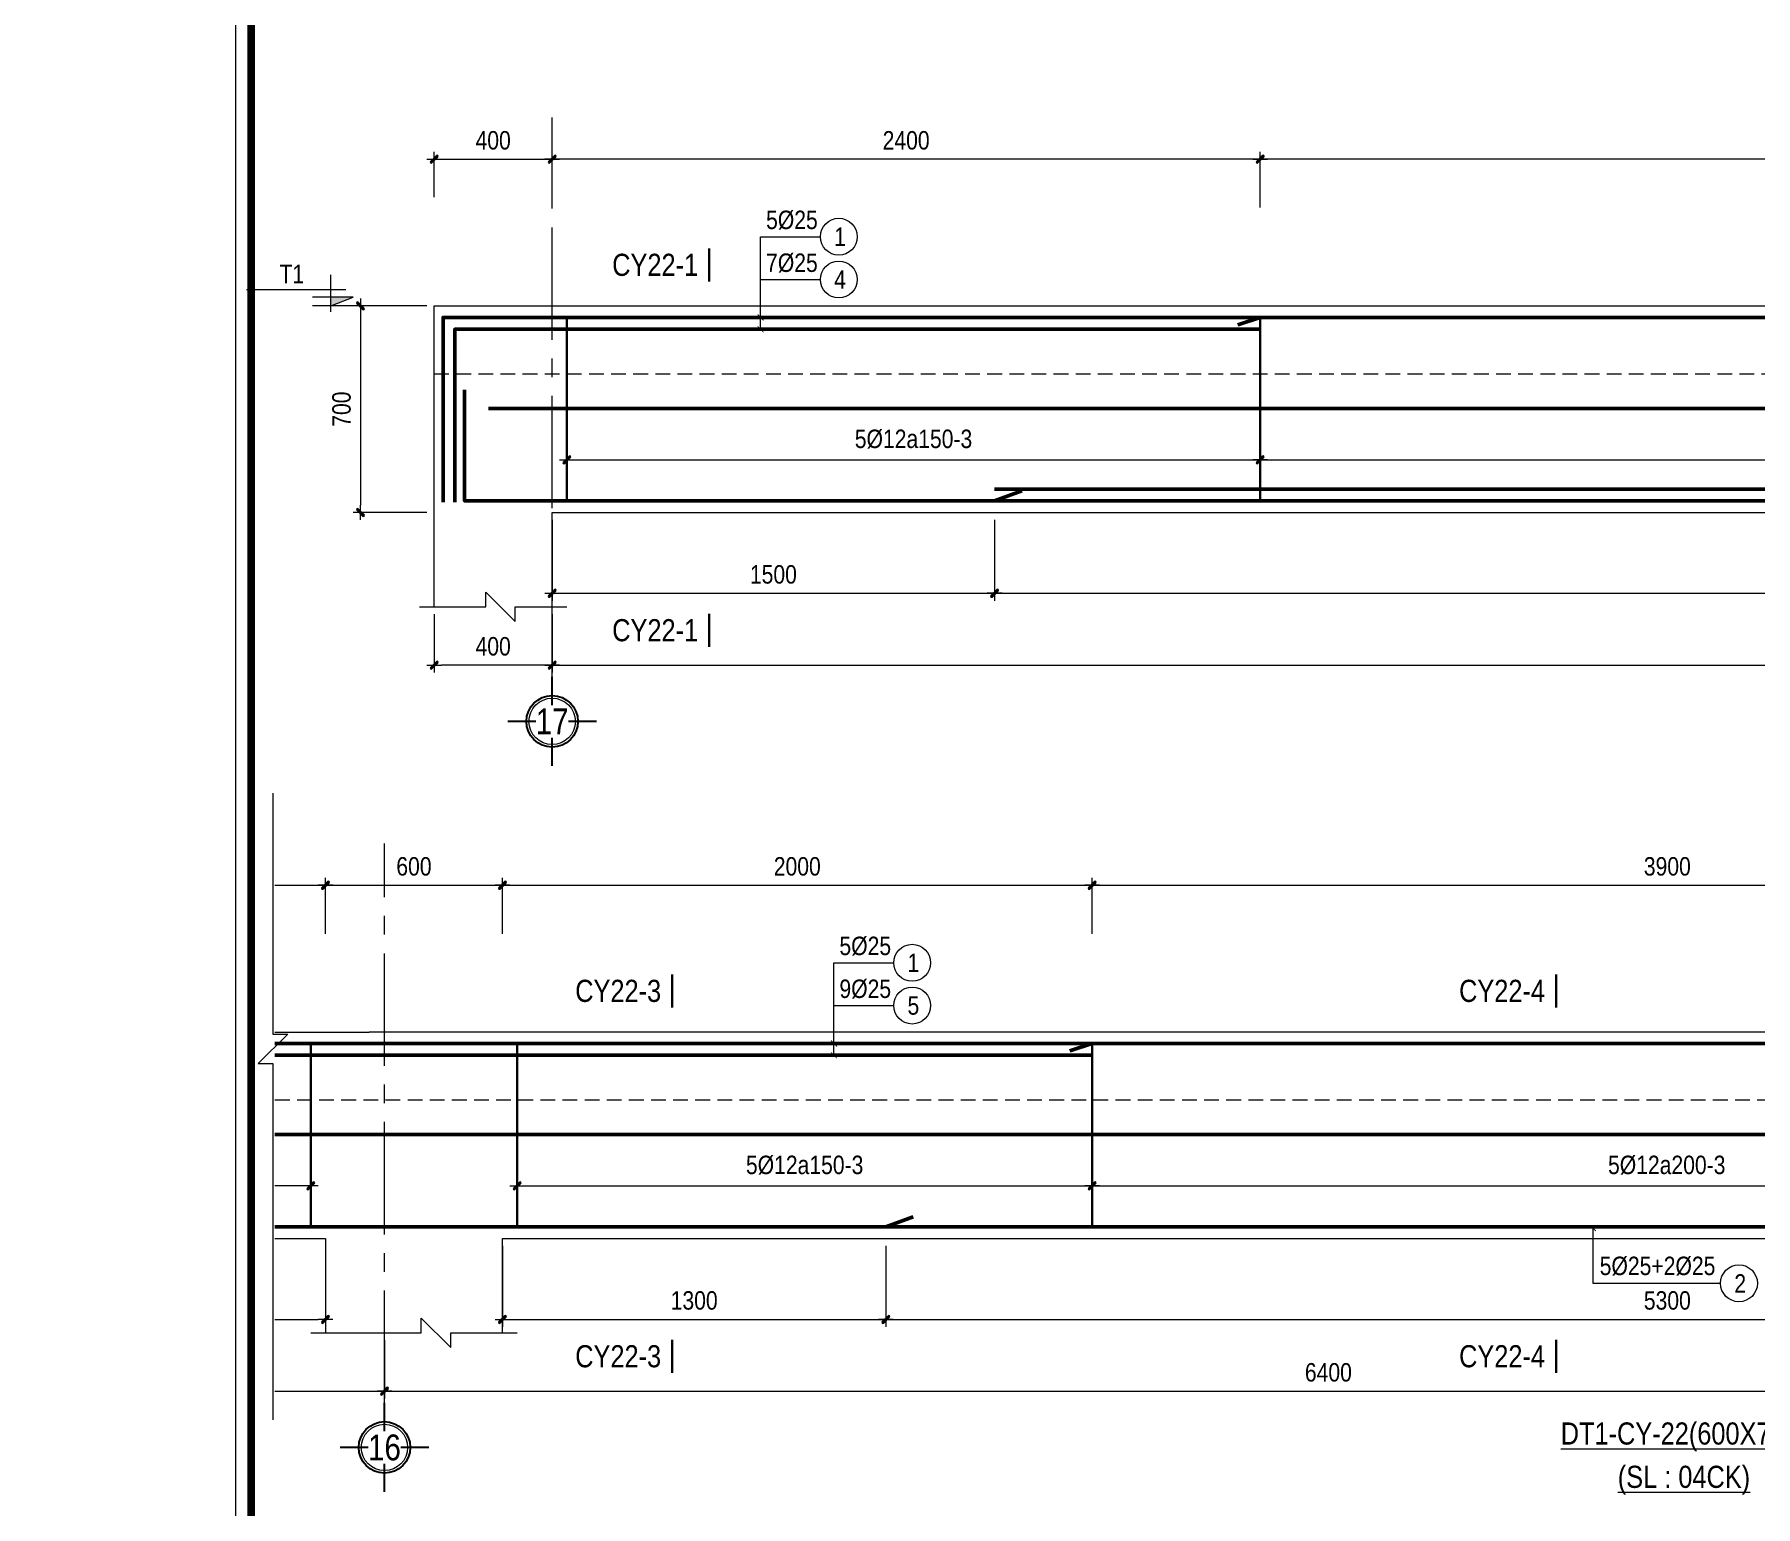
# Model space of a CAD drawing. Header units: millimetres. Extents: x 397144 to 8960116, y 345581 to 674207.
# Drawn here: x 5084176 to 5090010, y 609342 to 614333 of the extents above; entities that cross this region are included whole.
import ezdxf
from ezdxf.enums import TextEntityAlignment as Align
from ezdxf.xclip import XClip

# ---------------------------------------------------------------- set-up
doc = ezdxf.new("R2010")
doc.units = ezdxf.units.MM
doc.header["$XCLIPFRAME"] = 0
doc.header["$PDSIZE"] = -10
doc.linetypes.add('CENTER2', pattern=[28.575, 19.05, -3.175, 3.175, -3.175])
doc.linetypes.add('HIDDEN', pattern=[0.375, 0.25, -0.125])
doc.layers.get('0').update_dxf_attribs({"linetype": 'CONTINUOUS'})
doc.layers.get('Defpoints').update_dxf_attribs({"color": 12, "linetype": 'CONTINUOUS'})
for name, color, linetype, lineweight in [('2', 2, 'CONTINUOUS', 20), ('CDAI', 8, 'CONTINUOUS', 30), ('CTHEP', 2, 'CONTINUOUS', 50), ('DBAO', 3, 'CONTINUOUS', 20), ('DGIONG', 4, 'CONTINUOUS', 13), ('KTH', 150, 'CONTINUOUS', 5), ('Net khuat', 8, 'HIDDEN', 13), ('STICK', 1, 'CONTINUOUS', 9), ('TEXT', 7, 'CONTINUOUS', 15)]:
    doc.layers.add(name, color=color, linetype=linetype, lineweight=lineweight)
doc.layers.add('8', color=8, linetype='CONTINUOUS')
doc.layers.add('HATCH', color=7, linetype='CONTINUOUS', lineweight=5, true_color=0x2491ff)
doc.styles.add('HELVECONDENSE', font='VHELVCN_0.TTF')
doc.styles.add('Star-HelCon', font='VHELVCN_0.TTF')
doc.styles.add('TTP-HelCon', font='VHELVCN_0.TTF')
doc.styles.add('VNI-HELVE-CONDENSE', font='VHELVCN_0.TTF')
doc.dimstyles.new('kc-25', dxfattribs={"dimtxt": 62.5, "dimasz": 20, "dimexe": 20, "dimexo": 50, "dimgap": 25, "dimtad": 3, "dimdec": 0, "dimzin": 0, "dimdsep": 46, "dimtxsty": 'VNI-HELVE-CONDENSE', "dimblk": 'DIM', "dimcen": 2.5, "dimclrd": 256, "dimclre": 154, "dimclrt": 7, "dimaunit": 1, "dimadec": 0, "dimazin": 0, "dimtfac": 1, "dimtdec": 0, "dimtix": 1, "dimtmove": 0, "dimatfit": 3, "dimldrblk": 'DOT', "dimfxl": 1, "dimtolj": 1, "dimtzin": 0, "dimarcsym": 0})
doc.dimstyles.new('TTP-25', dxfattribs={"dimscale": 25, "dimtxt": 2.5, "dimasz": 1, "dimexe": 1, "dimexo": 1, "dimgap": 0.09, "dimtad": 0, "dimdec": 4, "dimrnd": 5, "dimzin": 9, "dimdsep": 46, "dimtxsty": 'TTP-HelCon', "dimblk": 'Stick1', "dimcen": 0.09, "dimdle": 1.5, "dimclrd": 256, "dimclre": 256, "dimclrt": 7, "dimadec": 0, "dimazin": 0, "dimtfac": 1, "dimtdec": 4, "dimtmove": 0, "dimatfit": 3, "dimldrblk": '_ArchTick1', "dimfxl": 1, "dimtvp": 1, "dimtolj": 1, "dimtzin": 0, "dimarcsym": 0})

# ---------------------------------------------------------------- blocks, each defined once
blk = doc.blocks.new('Stick1')
at = {"layer": 'STICK'}
h = blk.add_hatch(color=256, dxfattribs=at)
edge = h.paths.add_edge_path()
edge.add_line((0.3, 0.5), (-0.5, -0.3))
edge.add_arc((-0.4, -0.4), 0.141, 135, 315)
edge.add_line((-0.3, -0.5), (0.5, 0.3))
edge.add_arc((0.4, 0.4), 0.141, 315, 495)
blk.add_line((1, 0), (-1, 0), dxfattribs=at)
blk.add_lwpolyline([(0.3, 0.5), (-0.5, -0.3, 1), (-0.3, -0.5), (0.5, 0.3, 1), (0.3, 0.5, 1)], format="xyb", dxfattribs=at)
blk = doc.blocks.new('*D1599')
at = {"layer": 'Defpoints', "color": 0, "transparency": 16777216}
for p in [(5089552.1, 510666.1), (5089302.1, 509966.1), (5089552.1, 509966.1)]:
    blk.add_point(p, dxfattribs=at)
at = {"layer": 'KTH', "lineweight": -2, "transparency": 16777216}
for p, q in [((5089527.1, 510666.1), (5089277.1, 510666.1)), ((5089302.1, 510641.1), (5089302.1, 509991.1)), ((5089527.1, 509966.1), (5089277.1, 509966.1))]:
    blk.add_line(p, q, dxfattribs=at)
at = {"layer": 'KTH', "lineweight": -2, "transparency": 16777216, "xscale": 25, "yscale": 25, "zscale": 25}
for p, rotation in [((5089302.1, 510666.1), 90), ((5089302.1, 509966.1), 270)]:
    blk.add_blockref('Stick1', p, dxfattribs=dict(at, rotation=rotation))
at = {"layer": 'KTH', "color": 7, "transparency": 16777216, "insert": (5089238.3, 510316.1), "char_height": 62.5, "attachment_point": 5, "rotation": 90, "style": 'TTP-HelCon'}
blk.add_mtext('\\A1;700', dxfattribs=at)
blk = doc.blocks.new('_ArchTick1')
at = {"color": 0, "const_width": 3.81}
blk.add_lwpolyline([(-12.7, -12.7), (12.7, 12.7)], dxfattribs=at)
blk = doc.blocks.new('CODE')
at = {"layer": 'DBAO'}
for p, q in [((-62.5, -20), (-62.5, 105)), ((-62.5, 0), (-137.5, 30)), ((-137.5, 30), (0, 30)), ((-137.5, 0), (0, 0)), ((-112.5, 55), (223.6, 55))]:
    blk.add_line(p, q, dxfattribs=at)
at = {"layer": 'HATCH', "color": 1}
blk.add_solid([(-62.5, 0), (-137.5, 30), (-62.5, 30)], dxfattribs=at)
blk = doc.blocks.new('*D1600')
at = {"layer": 'Defpoints', "color": 0, "transparency": 16777216}
for p in [(5102101.1, 511163.2), (5100102.1, 510974.2), (5102101.1, 510974.2)]:
    blk.add_point(p, dxfattribs=at)
at = {"layer": 'KTH', "lineweight": -2, "transparency": 16777216}
for p, q in [((5100102.1, 510999.2), (5100102.1, 511188.2)), ((5102101.1, 510999.2), (5102101.1, 511188.2)), ((5100127.1, 511163.2), (5102076.1, 511163.2))]:
    blk.add_line(p, q, dxfattribs=at)
at = {"layer": 'KTH', "lineweight": -2, "transparency": 16777216, "xscale": 25, "yscale": 25, "zscale": 25, "rotation": 180}
blk.add_blockref('Stick1', (5100102.1, 511163.2), dxfattribs=at)
at = {"layer": 'KTH', "lineweight": -2, "transparency": 16777216, "xscale": 25, "yscale": 25, "zscale": 25}
blk.add_blockref('Stick1', (5102101.1, 511163.2), dxfattribs=at)
at = {"layer": 'KTH', "color": 7, "transparency": 16777216, "insert": (5101101.6, 511227.1), "char_height": 62.5, "attachment_point": 5, "style": 'TTP-HelCon'}
blk.add_mtext('\\A1;2000', dxfattribs=at)
blk = doc.blocks.new('*D1601')
at = {"layer": 'Defpoints', "color": 0, "transparency": 16777216}
for p in [(5097097.1, 510218.3), (5099452.1, 510201.7), (5097097.1, 510144.3)]:
    blk.add_point(p, dxfattribs=at)
at = {"layer": 'KTH', "lineweight": -2, "transparency": 16777216}
for p, q in [((5097097.1, 510193.3), (5097097.1, 510119.3)), ((5099427.1, 510144.3), (5097122.1, 510144.3)), ((5099452.1, 510176.7), (5099452.1, 510119.3))]:
    blk.add_line(p, q, dxfattribs=at)
at = {"layer": 'KTH', "lineweight": -2, "transparency": 16777216, "xscale": 25, "yscale": 25, "zscale": 25, "rotation": 180}
blk.add_blockref('Stick1', (5097097.1, 510144.3), dxfattribs=at)
at = {"layer": 'KTH', "lineweight": -2, "transparency": 16777216, "xscale": 25, "yscale": 25, "zscale": 25}
blk.add_blockref('Stick1', (5099452.1, 510144.3), dxfattribs=at)
at = {"layer": 'KTH', "color": 7, "transparency": 16777216, "insert": (5098274.6, 510214.2), "char_height": 62.5, "attachment_point": 5, "style": 'TTP-HelCon'}
blk.add_mtext('\\A1;5Þ12a150-3', dxfattribs=at)
blk = doc.blocks.new('*D1602')
at = {"layer": 'Defpoints', "color": 0, "transparency": 16777216}
for p in [(5100152.1, 510201.7), (5102101.1, 510218.3), (5102101.1, 510144.3)]:
    blk.add_point(p, dxfattribs=at)
at = {"layer": 'KTH', "lineweight": -2, "transparency": 16777216}
for p, q in [((5102101.1, 510193.3), (5102101.1, 510119.3)), ((5100152.1, 510176.7), (5100152.1, 510119.3)), ((5100177.1, 510144.3), (5102076.1, 510144.3))]:
    blk.add_line(p, q, dxfattribs=at)
at = {"layer": 'KTH', "lineweight": -2, "transparency": 16777216, "xscale": 25, "yscale": 25, "zscale": 25, "rotation": 180}
blk.add_blockref('Stick1', (5100152.1, 510144.3), dxfattribs=at)
at = {"layer": 'KTH', "lineweight": -2, "transparency": 16777216, "xscale": 25, "yscale": 25, "zscale": 25}
blk.add_blockref('Stick1', (5102101.1, 510144.3), dxfattribs=at)
at = {"layer": 'KTH', "color": 7, "transparency": 16777216, "insert": (5101126.6, 510214.2), "char_height": 62.5, "attachment_point": 5, "style": 'TTP-HelCon'}
blk.add_mtext('\\A1;5Þ12a150-3', dxfattribs=at)
blk = doc.blocks.new('*D1604')
at = {"layer": 'Defpoints', "color": 0, "transparency": 16777216}
for p in [(5089952.1, 509645.9), (5099702.1, 509645.8), (5099702.1, 509447.9)]:
    blk.add_point(p, dxfattribs=at)
at = {"layer": 'KTH', "lineweight": -2, "transparency": 16777216}
for p, q in [((5089952.1, 509620.9), (5089952.1, 509422.9)), ((5099702.1, 509620.8), (5099702.1, 509422.9)), ((5089977.1, 509447.9), (5099677.1, 509447.9))]:
    blk.add_line(p, q, dxfattribs=at)
at = {"layer": 'KTH', "lineweight": -2, "transparency": 16777216, "xscale": 25, "yscale": 25, "zscale": 25, "rotation": 180}
blk.add_blockref('Stick1', (5089952.1, 509447.9), dxfattribs=at)
at = {"layer": 'KTH', "lineweight": -2, "transparency": 16777216, "xscale": 25, "yscale": 25, "zscale": 25}
blk.add_blockref('Stick1', (5099702.1, 509447.9), dxfattribs=at)
at = {"layer": 'KTH', "color": 7, "transparency": 16777216, "insert": (5094827.1, 509511.7), "char_height": 62.5, "attachment_point": 5, "style": 'TTP-HelCon'}
blk.add_mtext('\\A1;9750', dxfattribs=at)
blk = doc.blocks.new('*D1605')
at = {"layer": 'Defpoints', "color": 0, "transparency": 16777216}
for p in [(5092352.1, 510284.4), (5097097.1, 510284.3), (5097097.1, 510144.3)]:
    blk.add_point(p, dxfattribs=at)
at = {"layer": 'KTH', "lineweight": -2, "transparency": 16777216}
for p, q in [((5092352.1, 510259.4), (5092352.1, 510119.3)), ((5097097.1, 510259.3), (5097097.1, 510119.3)), ((5092377.1, 510144.3), (5097072.1, 510144.3))]:
    blk.add_line(p, q, dxfattribs=at)
at = {"layer": 'KTH', "lineweight": -2, "transparency": 16777216, "xscale": 25, "yscale": 25, "zscale": 25, "rotation": 180}
blk.add_blockref('Stick1', (5092352.1, 510144.3), dxfattribs=at)
at = {"layer": 'KTH', "lineweight": -2, "transparency": 16777216, "xscale": 25, "yscale": 25, "zscale": 25}
blk.add_blockref('Stick1', (5097097.1, 510144.3), dxfattribs=at)
at = {"layer": 'KTH', "color": 7, "transparency": 16777216, "insert": (5094724.6, 510214.2), "char_height": 62.5, "attachment_point": 5, "style": 'TTP-HelCon'}
blk.add_mtext('\\A1;5Þ12a200-3', dxfattribs=at)
blk = doc.blocks.new('*D1606')
at = {"layer": 'Defpoints', "color": 0, "transparency": 16777216}
for p in [(5092352.1, 510284.4), (5090002.1, 510201.8), (5092352.1, 510144.3)]:
    blk.add_point(p, dxfattribs=at)
at = {"layer": 'KTH', "lineweight": -2, "transparency": 16777216}
for p, q in [((5092352.1, 510259.4), (5092352.1, 510119.3)), ((5090002.1, 510176.8), (5090002.1, 510119.3)), ((5090027.1, 510144.3), (5092327.1, 510144.3))]:
    blk.add_line(p, q, dxfattribs=at)
at = {"layer": 'KTH', "lineweight": -2, "transparency": 16777216, "xscale": 25, "yscale": 25, "zscale": 25, "rotation": 180}
blk.add_blockref('Stick1', (5090002.1, 510144.3), dxfattribs=at)
at = {"layer": 'KTH', "lineweight": -2, "transparency": 16777216, "xscale": 25, "yscale": 25, "zscale": 25}
blk.add_blockref('Stick1', (5092352.1, 510144.3), dxfattribs=at)
at = {"layer": 'KTH', "color": 7, "transparency": 16777216, "insert": (5091177.1, 510214.3), "char_height": 62.5, "attachment_point": 5, "style": 'TTP-HelCon'}
blk.add_mtext('\\A1;5Þ12a150-3', dxfattribs=at)
blk = doc.blocks.new('*D1607')
at = {"layer": 'Defpoints', "color": 0, "transparency": 16777216}
for p in [(5092352.1, 511163.2), (5092352.1, 510974.3), (5097101.1, 510974.2)]:
    blk.add_point(p, dxfattribs=at)
at = {"layer": 'KTH', "lineweight": -2, "transparency": 16777216}
for p, q in [((5092352.1, 510999.3), (5092352.1, 511188.2)), ((5097101.1, 510999.2), (5097101.1, 511188.2)), ((5097076.1, 511163.2), (5092377.1, 511163.2))]:
    blk.add_line(p, q, dxfattribs=at)
at = {"layer": 'KTH', "lineweight": -2, "transparency": 16777216, "xscale": 25, "yscale": 25, "zscale": 25, "rotation": 180}
blk.add_blockref('Stick1', (5092352.1, 511163.2), dxfattribs=at)
at = {"layer": 'KTH', "lineweight": -2, "transparency": 16777216, "xscale": 25, "yscale": 25, "zscale": 25}
blk.add_blockref('Stick1', (5097101.1, 511163.2), dxfattribs=at)
at = {"layer": 'KTH', "color": 7, "transparency": 16777216, "insert": (5094726.6, 511227.1), "char_height": 62.5, "attachment_point": 5, "style": 'TTP-HelCon'}
blk.add_mtext('\\A1;4750', dxfattribs=at)
blk = doc.blocks.new('*D1608')
at = {"layer": 'Defpoints', "color": 0, "transparency": 16777216}
for p in [(5089952.1, 511163.3), (5089952.1, 511010.2), (5092352.1, 511010.2)]:
    blk.add_point(p, dxfattribs=at)
at = {"layer": 'KTH', "lineweight": -2, "transparency": 16777216}
for p, q in [((5089952.1, 511035.2), (5089952.1, 511188.3)), ((5092352.1, 511035.2), (5092352.1, 511188.3)), ((5092327.1, 511163.3), (5089977.1, 511163.3))]:
    blk.add_line(p, q, dxfattribs=at)
at = {"layer": 'KTH', "lineweight": -2, "transparency": 16777216, "xscale": 25, "yscale": 25, "zscale": 25, "rotation": 180}
blk.add_blockref('Stick1', (5089952.1, 511163.3), dxfattribs=at)
at = {"layer": 'KTH', "lineweight": -2, "transparency": 16777216, "xscale": 25, "yscale": 25, "zscale": 25}
blk.add_blockref('Stick1', (5092352.1, 511163.3), dxfattribs=at)
at = {"layer": 'KTH', "color": 7, "transparency": 16777216, "insert": (5091152.1, 511227.1), "char_height": 62.5, "attachment_point": 5, "style": 'TTP-HelCon'}
blk.add_mtext('\\A1;2400', dxfattribs=at)
blk = doc.blocks.new('*D1609')
at = {"layer": 'Defpoints', "color": 0, "transparency": 16777216}
for p in [(5099502.1, 511163.2), (5097101.1, 510974.2), (5099502.1, 510974.2)]:
    blk.add_point(p, dxfattribs=at)
at = {"layer": 'KTH', "lineweight": -2, "transparency": 16777216}
for p, q in [((5097101.1, 510999.2), (5097101.1, 511188.2)), ((5099502.1, 510999.2), (5099502.1, 511188.2)), ((5097126.1, 511163.2), (5099477.1, 511163.2))]:
    blk.add_line(p, q, dxfattribs=at)
at = {"layer": 'KTH', "lineweight": -2, "transparency": 16777216, "xscale": 25, "yscale": 25, "zscale": 25, "rotation": 180}
blk.add_blockref('Stick1', (5097101.1, 511163.2), dxfattribs=at)
at = {"layer": 'KTH', "lineweight": -2, "transparency": 16777216, "xscale": 25, "yscale": 25, "zscale": 25}
blk.add_blockref('Stick1', (5099502.1, 511163.2), dxfattribs=at)
at = {"layer": 'KTH', "color": 7, "transparency": 16777216, "insert": (5098301.6, 511227.1), "char_height": 62.5, "attachment_point": 5, "style": 'TTP-HelCon'}
blk.add_mtext('\\A1;2400', dxfattribs=at)
blk = doc.blocks.new('dau truc')
blk.add_circle((0, 0), 180)
at = {"layer": '8'}
for p, q in [((0, 127), (0, 345)), ((-127, 0), (-345, 0)), ((345, 0), (127, 0)), ((0, -345), (0, -127))]:
    blk.add_line(p, q, dxfattribs=at)
blk.add_circle((0, 0), 200, dxfattribs=at)
at = {"layer": 'TEXT', "style": 'HELVECONDENSE'}
blk.add_attdef('A', text='', height=233, dxfattribs=at).set_placement((0, 0), align=Align.MIDDLE)
blk = doc.blocks.new('*D1610')
at = {"layer": 'Defpoints', "color": 0, "transparency": 16777216}
for p in [(5089952.1, 511163.3), (5089552.1, 511010.2), (5089952.1, 511010.2)]:
    blk.add_point(p, dxfattribs=at)
at = {"layer": 'KTH', "lineweight": -2, "transparency": 16777216}
for p, q in [((5089552.1, 511035.2), (5089552.1, 511188.3)), ((5089952.1, 511035.2), (5089952.1, 511188.3)), ((5089577.1, 511163.3), (5089927.1, 511163.3))]:
    blk.add_line(p, q, dxfattribs=at)
at = {"layer": 'KTH', "lineweight": -2, "transparency": 16777216, "xscale": 25, "yscale": 25, "zscale": 25, "rotation": 180}
blk.add_blockref('Stick1', (5089552.1, 511163.3), dxfattribs=at)
at = {"layer": 'KTH', "lineweight": -2, "transparency": 16777216, "xscale": 25, "yscale": 25, "zscale": 25}
blk.add_blockref('Stick1', (5089952.1, 511163.3), dxfattribs=at)
at = {"layer": 'KTH', "color": 7, "transparency": 16777216, "insert": (5089752.1, 511227.1), "char_height": 62.5, "attachment_point": 5, "style": 'TTP-HelCon'}
blk.add_mtext('\\A1;400', dxfattribs=at)
blk = doc.blocks.new('*D1611')
at = {"layer": 'Defpoints', "color": 0, "transparency": 16777216}
for p in [(5100102.1, 511163.2), (5099502.1, 510999.2), (5100102.1, 510974.2)]:
    blk.add_point(p, dxfattribs=at)
at = {"layer": 'KTH', "lineweight": -2, "transparency": 16777216}
for p, q in [((5099502.1, 511024.2), (5099502.1, 511188.2)), ((5100102.1, 510999.2), (5100102.1, 511188.2)), ((5099527.1, 511163.2), (5100077.1, 511163.2))]:
    blk.add_line(p, q, dxfattribs=at)
at = {"layer": 'KTH', "lineweight": -2, "transparency": 16777216, "xscale": 25, "yscale": 25, "zscale": 25, "rotation": 180}
blk.add_blockref('Stick1', (5099502.1, 511163.2), dxfattribs=at)
at = {"layer": 'KTH', "lineweight": -2, "transparency": 16777216, "xscale": 25, "yscale": 25, "zscale": 25}
blk.add_blockref('Stick1', (5100102.1, 511163.2), dxfattribs=at)
at = {"layer": 'KTH', "color": 7, "transparency": 16777216, "insert": (5099802.1, 511227.1), "char_height": 62.5, "attachment_point": 5, "style": 'TTP-HelCon'}
blk.add_mtext('\\A1;600', dxfattribs=at)
blk = doc.blocks.new('*D1612')
at = {"layer": 'Defpoints', "color": 0, "transparency": 16777216}
for p in [(5089952.1, 509965.9), (5091452.1, 509965.9), (5091452.1, 509691.7)]:
    blk.add_point(p, dxfattribs=at)
at = {"layer": 'KTH', "lineweight": -2, "transparency": 16777216}
for p, q in [((5089952.1, 509940.9), (5089952.1, 509666.7)), ((5091452.1, 509940.9), (5091452.1, 509666.7)), ((5089977.1, 509691.7), (5091427.1, 509691.7))]:
    blk.add_line(p, q, dxfattribs=at)
at = {"layer": 'KTH', "lineweight": -2, "transparency": 16777216, "xscale": 25, "yscale": 25, "zscale": 25, "rotation": 180}
blk.add_blockref('Stick1', (5089952.1, 509691.7), dxfattribs=at)
at = {"layer": 'KTH', "lineweight": -2, "transparency": 16777216, "xscale": 25, "yscale": 25, "zscale": 25}
blk.add_blockref('Stick1', (5091452.1, 509691.7), dxfattribs=at)
at = {"layer": 'KTH', "color": 7, "transparency": 16777216, "insert": (5090702.1, 509755.5), "char_height": 62.5, "attachment_point": 5, "style": 'TTP-HelCon'}
blk.add_mtext('\\A1;1500', dxfattribs=at)
blk = doc.blocks.new('*D1613')
at = {"layer": 'Defpoints', "color": 0, "transparency": 16777216}
for p in [(5091452.1, 509965.9), (5098002.1, 509903.2), (5098002.1, 509691.7)]:
    blk.add_point(p, dxfattribs=at)
at = {"layer": 'KTH', "lineweight": -2, "transparency": 16777216}
for p, q in [((5091452.1, 509940.9), (5091452.1, 509666.7)), ((5098002.1, 509878.2), (5098002.1, 509666.7)), ((5091477.1, 509691.7), (5097977.1, 509691.7))]:
    blk.add_line(p, q, dxfattribs=at)
at = {"layer": 'KTH', "lineweight": -2, "transparency": 16777216, "xscale": 25, "yscale": 25, "zscale": 25, "rotation": 180}
blk.add_blockref('Stick1', (5091452.1, 509691.7), dxfattribs=at)
at = {"layer": 'KTH', "lineweight": -2, "transparency": 16777216, "xscale": 25, "yscale": 25, "zscale": 25}
blk.add_blockref('Stick1', (5098002.1, 509691.7), dxfattribs=at)
at = {"layer": 'KTH', "color": 7, "transparency": 16777216, "insert": (5094727.1, 509755.5), "char_height": 62.5, "attachment_point": 5, "style": 'TTP-HelCon'}
blk.add_mtext('\\A1;6550', dxfattribs=at)
blk = doc.blocks.new('*D1614')
at = {"layer": 'Defpoints', "color": 0, "transparency": 16777216}
for p in [(5098002.1, 509965.9), (5099502.1, 509965.9), (5099502.1, 509691.7)]:
    blk.add_point(p, dxfattribs=at)
at = {"layer": 'KTH', "lineweight": -2, "transparency": 16777216}
for p, q in [((5098002.1, 509940.9), (5098002.1, 509666.7)), ((5099502.1, 509940.9), (5099502.1, 509666.7)), ((5098027.1, 509691.7), (5099477.1, 509691.7))]:
    blk.add_line(p, q, dxfattribs=at)
at = {"layer": 'KTH', "lineweight": -2, "transparency": 16777216, "xscale": 25, "yscale": 25, "zscale": 25, "rotation": 180}
blk.add_blockref('Stick1', (5098002.1, 509691.7), dxfattribs=at)
at = {"layer": 'KTH', "lineweight": -2, "transparency": 16777216, "xscale": 25, "yscale": 25, "zscale": 25}
blk.add_blockref('Stick1', (5099502.1, 509691.7), dxfattribs=at)
at = {"layer": 'KTH', "color": 7, "transparency": 16777216, "insert": (5098752.1, 509755.5), "char_height": 62.5, "attachment_point": 5, "style": 'TTP-HelCon'}
blk.add_mtext('\\A1;1500', dxfattribs=at)
blk = doc.blocks.new('*D1626')
at = {"layer": 'Defpoints', "color": 0, "transparency": 16777216}
for p in [(5106001.1, 511163.2), (5102101.1, 510974.2), (5106001.1, 510974.2)]:
    blk.add_point(p, dxfattribs=at)
at = {"layer": 'KTH', "lineweight": -2, "transparency": 16777216}
for p, q in [((5102101.1, 510999.2), (5102101.1, 511188.2)), ((5106001.1, 510999.2), (5106001.1, 511188.2)), ((5102126.1, 511163.2), (5105976.1, 511163.2))]:
    blk.add_line(p, q, dxfattribs=at)
at = {"layer": 'KTH', "lineweight": -2, "transparency": 16777216, "xscale": 25, "yscale": 25, "zscale": 25, "rotation": 180}
blk.add_blockref('Stick1', (5102101.1, 511163.2), dxfattribs=at)
at = {"layer": 'KTH', "lineweight": -2, "transparency": 16777216, "xscale": 25, "yscale": 25, "zscale": 25}
blk.add_blockref('Stick1', (5106001.1, 511163.2), dxfattribs=at)
at = {"layer": 'KTH', "color": 7, "transparency": 16777216, "insert": (5104051.1, 511227.1), "char_height": 62.5, "attachment_point": 5, "style": 'TTP-HelCon'}
blk.add_mtext('\\A1;3900', dxfattribs=at)
blk = doc.blocks.new('*D1632')
at = {"layer": 'Defpoints', "color": 0, "transparency": 16777216}
for p in [(5102101.1, 510284.4), (5105997.1, 510284.3), (5105997.1, 510144.3)]:
    blk.add_point(p, dxfattribs=at)
at = {"layer": 'KTH', "lineweight": -2, "transparency": 16777216}
for p, q in [((5102101.1, 510259.4), (5102101.1, 510119.3)), ((5105997.1, 510259.3), (5105997.1, 510119.3)), ((5102126.1, 510144.3), (5105972.1, 510144.3))]:
    blk.add_line(p, q, dxfattribs=at)
at = {"layer": 'KTH', "lineweight": -2, "transparency": 16777216, "xscale": 25, "yscale": 25, "zscale": 25, "rotation": 180}
blk.add_blockref('Stick1', (5102101.1, 510144.3), dxfattribs=at)
at = {"layer": 'KTH', "lineweight": -2, "transparency": 16777216, "xscale": 25, "yscale": 25, "zscale": 25}
blk.add_blockref('Stick1', (5105997.1, 510144.3), dxfattribs=at)
at = {"layer": 'KTH', "color": 7, "transparency": 16777216, "insert": (5104049.1, 510214.2), "char_height": 62.5, "attachment_point": 5, "style": 'TTP-HelCon'}
blk.add_mtext('\\A1;5Þ12a200-3', dxfattribs=at)
blk = doc.blocks.new('DIM')
h = blk.add_hatch(color=1)
h.paths.add_polyline_path([(0.49, 0.29, 1), (0.29, 0.49), (-0.19, 0), (0.19, 0)])
h.paths.add_polyline_path([(0.19, 0), (-0.19, 0), (-0.49, -0.29, 1), (-0.29, -0.49)])
at = {"color": 9}
for p, q in [((-0.19, 0), (-1.5, 0)), ((0.19, 0), (1.5, 0))]:
    blk.add_line(p, q, dxfattribs=at)
at = {"color": 1}
for p, q in [((-0.49, -0.29), (0.29, 0.49)), ((-0.29, -0.49), (0.49, 0.29)), ((-0.19, 0), (0.19, 0))]:
    blk.add_line(p, q, dxfattribs=at)
blk.add_arc((-0.39, -0.39), 0.138, 135, 315, dxfattribs=at)
blk = doc.blocks.new('*D1654')
at = {"layer": 'Defpoints', "color": 0, "transparency": 16777216}
for p in [(5099702.1, 509645.8), (5106102.1, 509645.8), (5106102.1, 509447.9)]:
    blk.add_point(p, dxfattribs=at)
at = {"layer": 'KTH', "lineweight": -2, "transparency": 16777216}
for p, q in [((5099702.1, 509620.8), (5099702.1, 509422.9)), ((5106102.1, 509620.8), (5106102.1, 509422.9)), ((5099727.1, 509447.9), (5106077.1, 509447.9))]:
    blk.add_line(p, q, dxfattribs=at)
at = {"layer": 'KTH', "lineweight": -2, "transparency": 16777216, "xscale": 25, "yscale": 25, "zscale": 25, "rotation": 180}
blk.add_blockref('Stick1', (5099702.1, 509447.9), dxfattribs=at)
at = {"layer": 'KTH', "lineweight": -2, "transparency": 16777216, "xscale": 25, "yscale": 25, "zscale": 25}
blk.add_blockref('Stick1', (5106102.1, 509447.9), dxfattribs=at)
at = {"layer": 'KTH', "color": 7, "transparency": 16777216, "insert": (5102902.1, 509511.7), "char_height": 62.5, "attachment_point": 5, "style": 'TTP-HelCon'}
blk.add_mtext('\\A1;6400', dxfattribs=at)
blk = doc.blocks.new('MC')
at = {"layer": 'CTHEP', "const_width": 10}
blk.add_lwpolyline([(0, 150), (0, 0)], dxfattribs=at)
at = {"layer": 'TEXT', "style": 'TTP-HelCon'}
blk.add_attdef('A', text='', height=100, dxfattribs=at).set_placement((-50, 25.5), align=Align.RIGHT)
blk = doc.blocks.new('*D1653')
at = {"layer": 'Defpoints', "color": 0, "transparency": 16777216}
for p in [(5089552.1, 509645.9), (5089952.1, 509645.9), (5089552.1, 509447.9)]:
    blk.add_point(p, dxfattribs=at)
at = {"layer": 'KTH', "lineweight": -2, "transparency": 16777216}
for p, q in [((5089552.1, 509620.9), (5089552.1, 509422.9)), ((5089952.1, 509620.9), (5089952.1, 509422.9)), ((5089927.1, 509447.9), (5089577.1, 509447.9))]:
    blk.add_line(p, q, dxfattribs=at)
at = {"layer": 'KTH', "lineweight": -2, "transparency": 16777216, "xscale": 25, "yscale": 25, "zscale": 25, "rotation": 180}
blk.add_blockref('Stick1', (5089552.1, 509447.9), dxfattribs=at)
at = {"layer": 'KTH', "lineweight": -2, "transparency": 16777216, "xscale": 25, "yscale": 25, "zscale": 25}
blk.add_blockref('Stick1', (5089952.1, 509447.9), dxfattribs=at)
at = {"layer": 'KTH', "color": 7, "transparency": 16777216, "insert": (5089752.1, 509511.7), "char_height": 62.5, "attachment_point": 5, "style": 'TTP-HelCon'}
blk.add_mtext('\\A1;400', dxfattribs=at)
blk = doc.blocks.new('*D1650')
at = {"layer": 'Defpoints', "color": 0, "transparency": 16777216}
for p in [(5100102.1, 509965.9), (5101402.1, 509965.9), (5101402.1, 509691.7)]:
    blk.add_point(p, dxfattribs=at)
at = {"layer": 'KTH', "lineweight": -2, "transparency": 16777216}
for p, q in [((5100102.1, 509940.9), (5100102.1, 509666.7)), ((5101402.1, 509940.9), (5101402.1, 509666.7)), ((5100127.1, 509691.7), (5101377.1, 509691.7))]:
    blk.add_line(p, q, dxfattribs=at)
at = {"layer": 'KTH', "lineweight": -2, "transparency": 16777216, "xscale": 25, "yscale": 25, "zscale": 25, "rotation": 180}
blk.add_blockref('Stick1', (5100102.1, 509691.7), dxfattribs=at)
at = {"layer": 'KTH', "lineweight": -2, "transparency": 16777216, "xscale": 25, "yscale": 25, "zscale": 25}
blk.add_blockref('Stick1', (5101402.1, 509691.7), dxfattribs=at)
at = {"layer": 'KTH', "color": 7, "transparency": 16777216, "insert": (5100752.1, 509755.5), "char_height": 62.5, "attachment_point": 5, "style": 'TTP-HelCon'}
blk.add_mtext('\\A1;1300', dxfattribs=at)
blk = doc.blocks.new('*D1652')
at = {"layer": 'Defpoints', "color": 0, "transparency": 16777216}
for p in [(5101402.1, 509965.9), (5106700.1, 509889.3), (5106700.1, 509691.7)]:
    blk.add_point(p, dxfattribs=at)
at = {"layer": 'KTH', "lineweight": -2, "transparency": 16777216}
for p, q in [((5101402.1, 509940.9), (5101402.1, 509666.7)), ((5106700.1, 509864.3), (5106700.1, 509666.7)), ((5101427.1, 509691.7), (5106675.1, 509691.7))]:
    blk.add_line(p, q, dxfattribs=at)
at = {"layer": 'KTH', "lineweight": -2, "transparency": 16777216, "xscale": 25, "yscale": 25, "zscale": 25, "rotation": 180}
blk.add_blockref('Stick1', (5101402.1, 509691.7), dxfattribs=at)
at = {"layer": 'KTH', "lineweight": -2, "transparency": 16777216, "xscale": 25, "yscale": 25, "zscale": 25}
blk.add_blockref('Stick1', (5106700.1, 509691.7), dxfattribs=at)
at = {"layer": 'KTH', "color": 7, "transparency": 16777216, "insert": (5104051.1, 509755.5), "char_height": 62.5, "attachment_point": 5, "style": 'TTP-HelCon'}
blk.add_mtext('\\A1;5300', dxfattribs=at)
blk = doc.blocks.new('CHG_XX_Khung ten')
blk.add_lwpolyline([(15, 579), (826, 579), (826, 15), (15, 15)], close=True)
at = {"color": 4, "linetype": 'Continuous', "const_width": 1}
blk.add_lwpolyline([(17, 577), (824, 577), (824, 17), (17, 17)], close=True, dxfattribs=at)
blk = doc.blocks.new('CY22')
at = {"layer": 'CDAI', "ltscale": 52.5}
for p, q in [((5090002.11531, 510630.91116), (5090002.11531, 510004.89503)), ((5092352.11531, 510630.91116), (5092352.11531, 510004.89034)), ((5099452.10655, 510630.84286), (5099452.10655, 510004.86708)), ((5100152.10795, 510630.83903), (5100152.10795, 510000.83903)), ((5102101.10795, 510630.83903), (5102101.10795, 510000.83903))]:
    blk.add_line(p, q, dxfattribs=at)
at = {"layer": 'CTHEP'}
for p, q in [((5092277.11531, 510601.91116), (5092352.11531, 510626.91116)), ((5102026.10795, 510601.83903), (5102101.10795, 510626.83903)), ((5097101.14603, 510586.90183), (5102101.10795, 510586.90183)), ((5089735.84052, 510317.9031), (5131437.8195, 510317.85497)), ((5091452.11186, 510044.89075), (5098002.10674, 510044.89196)), ((5091452.11513, 510004.89196), (5091544.80763, 510039.19621)), ((5101402.10777, 510004.89196), (5101494.80026, 510039.19621))]:
    blk.add_line(p, q, dxfattribs=at)
for points in [[(5131621.18429, 509998.65546), (5131621.18429, 510626.84267), (5089582.11547, 510626.90741), (5089582.11547, 510000.64492)], [(5092352.11531, 510586.90322), (5089622.11547, 510586.90735), (5089622.11547, 510000.64492)], [(5089655.37267, 510381.30833), (5089655.37267, 510004.91825), (5089655.37267, 510004.91825), (5089950.98574, 510004.8952), (5099502.10655, 510004.86691), (5100076.15206, 510004.86502), (5131549.85415, 510004.84288), (5131549.85415, 510527.71839)]]:
    blk.add_lwpolyline(points, dxfattribs=at)
at = {"layer": 'DBAO'}
for points in [[(5089552.11547, 509645.91499), (5089552.11547, 510666.07814), (5099650.0128, 510665.83908)], [(5124802.11671, 509965.80766), (5131651.18429, 509965.80027), (5131651.18429, 510665.79698), (5099650.0128, 510665.84182)], [(5089952.11531, 509645.91116), (5089952.11531, 509965.88535), (5099502.10655, 509965.84286), (5099502.10655, 509645.84286)], [(5100102.10795, 509965.83903), (5108002.10795, 509965.82927)], [(5100102.10795, 509645.83903), (5100102.10795, 509965.83903)]]:
    blk.add_lwpolyline(points, dxfattribs=at)
at = {"layer": 'DGIONG'}
for points in [[(5089502.11547, 509645.91499), (5089727.11547, 509645.91499), (5089727.11547, 509695.91499), (5089827.11547, 509595.91499), (5089827.11547, 509645.91499), (5090002.11531, 509645.91116)], [(5099452.10655, 509645.84286), (5099827.10795, 509645.83903), (5099827.10795, 509695.83903), (5099927.10795, 509595.83903), (5099927.10795, 509645.83903), (5100152.10795, 509645.83903)]]:
    blk.add_lwpolyline(points, dxfattribs=at)
for centre in [(5090923.8145, 510900.71938), (5101491.06186, 510900.71938), (5090923.8145, 510755.42038), (5101491.06186, 510755.42038), (5104293.96389, 509813.87396)]:
    blk.add_circle(centre, 62.5, dxfattribs=at)
at = {"layer": 'Net khuat', "linetype": 'CENTER2', "ltscale": 20}
for p, q in [((5089952.11531, 509408.42121), (5089952.11531, 511413.76386)), ((5099702.11531, 509408.42121), (5099702.11531, 511413.76386))]:
    blk.add_line(p, q, dxfattribs=at)
at = {"layer": 'Net khuat', "ltscale": 200}
blk.add_lwpolyline([(5089552.11547, 510435.91822), (5131651.18429, 510435.91822)], dxfattribs=at)
at = {"xscale": 0.75, "yscale": 0.75, "zscale": 0.75}
for p, values in [((5090484.45341, 510748.79485), {'A': 'CY22-1'}), ((5100677.62838, 510748.79485), {'A': 'CY22-3'}), ((5103673.917, 510748.79485), {'A': 'CY22-4'}), ((5090484.45341, 509510.0537), {'A': 'CY22-1'}), ((5100677.62838, 509510.0537), {'A': 'CY22-3'}), ((5103673.917, 509510.0537), {'A': 'CY22-4'})]:
    blk.add_blockref('MC', p, dxfattribs=at).add_auto_attribs(values)
at = {"layer": '2', "ltscale": 300}
ref = blk.add_blockref('dau truc', (5089952.11531, 509257.55668), dxfattribs=dict(at, xscale=0.4367131292819977, yscale=0.4367131292819977, zscale=0.4367131292819977))
ref.add_attrib('A', '17', dxfattribs={"layer": 'TEXT', "height": 87.5, "style": 'HELVECONDENSE'}).set_placement((5089952.11531, 509257.55668), align=Align.MIDDLE)
ref = blk.add_blockref('dau truc', (5099702.11531, 509257.55668), dxfattribs=dict(at, xscale=0.4367131292819977, yscale=0.4367131292819977, zscale=0.4367131292819977))
ref.add_attrib('A', '16', dxfattribs={"layer": 'TEXT', "height": 87.5, "style": 'HELVECONDENSE'}).set_placement((5099702.11531, 509257.55668), align=Align.MIDDLE)
at = {"layer": 'KTH', "linetype": 'Continuous', "xscale": -1}
blk.add_blockref('CODE', (5089139.61547, 510666.07814), dxfattribs=at)
at = {"layer": 'TEXT', "style": 'TTP-HelCon'}
for s, p in [('5Þ25', (5090677.30445, 510926.57233)), ('5Þ25', (5101244.55181, 510926.57233)), ('7Þ25', (5090677.30445, 510781.27333)), ('9Þ25', (5101244.55181, 510781.27333)), ('5Þ25+2Þ25', (5103821.88676, 509841.77101, 0))]:
    blk.add_text(s, height=62.5, dxfattribs=at).set_placement(p)
at = {"layer": 'TEXT', "style": 'Star-HelCon'}
for s, p in [('1', (5090927.98117, 510900.71938)), ('1', (5101495.22853, 510900.71938)), ('4', (5090927.98117, 510755.42038)), ('5', (5101495.22853, 510755.42038)), ('2', (5104298.13056, 509813.87396))]:
    blk.add_text(s, height=62.5, dxfattribs=at).set_placement(p, align=Align.MIDDLE)
at = {"layer": 'TEXT', "style": 'TTP-HelCon'}
blk.add_text('T1', height=62.5, dxfattribs=at).set_placement((5089111.25353, 510743.07313), align=Align.RIGHT)
for s, p in [('%%UDT1-CY-22(600X700)', (5104107.49253, 509267.22584)), ('%%U(SL : 04CK)', (5104107.49253, 509120.33124))]:
    blk.add_text(s, height=75, dxfattribs=at).set_placement(p, align=Align.CENTER)
at = {"layer": 'KTH'}
for base, p1, p2, angle, picture, middle in [((5089952.11531, 511163.30934), (5089552.11547, 511010.21261), (5089952.11531, 511010.21261), 180, '*D1610', (5089752.11539, 511227.14267)), ((5099502.10655, 511163.2372), (5097101.10655, 510974.23337), (5099502.10655, 510974.23337), 180, '*D1609', (5098301.60655, 511227.07053)), ((5100102.10795, 511163.2372), (5099502.10655, 510999.23337), (5100102.10795, 510974.23337), 180, '*D1611', (5099802.10725, 511227.07053)), ((5102101.10795, 511163.23337), (5100102.10795, 510974.23337), (5102101.10795, 510974.23337), 180, '*D1600', (5101101.60795, 511227.0667)), ((5106001.10795, 511163.23337), (5102101.10795, 510974.23337), (5106001.10795, 510974.23337), 180, '*D1626', (5104051.10795, 511227.0667)), ((5089302.11547, 509966.07814), (5089552.11547, 510666.07814), (5089552.11547, 509966.07814), 270, '*D1599', (5089238.28213, 510316.07814)), ((5089552.11547, 509447.85794), (5089952.11531, 509645.91116), (5089552.11547, 509645.91499), 180, '*D1653', (5089752.11539, 509511.69127)), ((5099702.11531, 509447.85794), (5089952.11531, 509645.91116), (5099702.11531, 509645.84094), 180, '*D1604', (5094827.11531, 509511.69127)), ((5106102.11531, 509447.85794), (5099702.11531, 509645.84094), (5106102.11531, 509645.84094), 180, '*D1654', (5102902.11531, 509511.69127))]:
    dim = blk.add_linear_dim(base=base, p1=p1, p2=p2, angle=angle, dimstyle='TTP-25', override={"dimtmove": 1}, dxfattribs=at)
    dim.commit()
    dim.dimension.update_dxf_attribs({"geometry": picture, "text_midpoint": middle})
for base, p1, p2, picture, middle in [((5089952.11531, 511163.3055), (5092352.11531, 511010.21261), (5089952.11531, 511010.21261), '*D1608', (5091152.11531, 511227.13884)), ((5092352.11531, 511163.23015), (5097101.10655, 510974.2372), (5092352.11531, 510974.3055), '*D1607', (5094726.61093, 511227.06348)), ((5091452.11531, 509691.65316), (5089952.11531, 509965.88535), (5091452.11531, 509965.87101), '*D1612', (5090702.11531, 509755.48649)), ((5098002.10655, 509691.65316), (5091452.11531, 509965.87101), (5098002.10655, 509903.20412), '*D1613', (5094727.11093, 509755.48649)), ((5099502.10655, 509691.65316), (5098002.10655, 509965.88535), (5099502.10655, 509965.87101), '*D1614', (5098752.10655, 509755.48649)), ((5101402.10795, 509691.65316), (5100102.10795, 509965.88535), (5101402.10795, 509965.87101), '*D1650', (5100752.10795, 509755.48649)), ((5106700.10795, 509691.65316), (5101402.10795, 509965.87101), (5106700.10795, 509889.29246), '*D1652', (5104051.10795, 509755.48649))]:
    dim = blk.add_linear_dim(base=base, p1=p1, p2=p2, dimstyle='TTP-25', override={"dimtmove": 1}, dxfattribs=at)
    dim.commit()
    dim.dimension.update_dxf_attribs({"geometry": picture, "text_midpoint": middle})
for base, p1, p2, text, picture, middle in [((5092352.11531, 510144.3388), (5090002.11531, 510201.81216), (5092352.11531, 510284.35199), '5Þ12a150-3', '*D1606', (5091177.11531, 510214.25547)), ((5097097.10655, 510144.26345), (5092352.11531, 510284.35199), (5097097.10655, 510284.28368), '5Þ12a200-3', '*D1605', (5094724.61093, 510214.18012)), ((5102101.10795, 510144.2705), (5100152.10795, 510201.74385), (5102101.10795, 510218.27051), '5Þ12a150-3', '*D1602', (5101126.60795, 510214.18717)), ((5105997.10795, 510144.26345), (5102101.10795, 510284.35199), (5105997.10795, 510284.28368), '5Þ12a200-3', '*D1632', (5104049.10795, 510214.18012))]:
    dim = blk.add_linear_dim(base=base, p1=p1, p2=p2, text=text, dimstyle='TTP-25', override={"dimtmove": 1}, dxfattribs=at)
    dim.commit()
    dim.dimension.update_dxf_attribs({"geometry": picture, "text_midpoint": middle})
dim = blk.add_linear_dim(base=(5097097.10655, 510144.2705), p1=(5099452.10655, 510201.74385), p2=(5097097.10655, 510218.27051), angle=180, text='5Þ12a150-3', dimstyle='TTP-25', override={"dimtmove": 1}, dxfattribs=at)
dim.commit()
dim.dimension.update_dxf_attribs({"geometry": '*D1601', "text_midpoint": (5098274.60655, 510214.18717)})
at = {"layer": 'DGIONG'}
for points in [[(5090658.79268, 510626.91127), (5090658.79242, 510900.71938), (5090861.3145, 510900.71938)], [(5101226.04004, 510626.91127), (5101226.03978, 510900.71938), (5101428.56186, 510900.71938)], [(5090658.7922, 510586.90578), (5090658.79206, 510755.42038), (5090861.31415, 510755.42038)], [(5101226.03969, 510586.91127), (5101226.03943, 510755.42038), (5101428.56151, 510755.42038)], [(5103798.87499, 510000.91822), (5103798.87473, 509813.87396), (5104231.46389, 509813.87396)]]:
    blk.add_leader(points, dimstyle='kc-25', override={"dimtad": 0, "dimldrblk": 'ArchTick', "dimfxl": 100, "dimarcsym": 1}, dxfattribs=at)

msp = doc.modelspace()

# ---------------------------------------------------------------- linework, layer by layer
at = {"layer": 'DGIONG'}
msp.add_lwpolyline([(5084910.5257, 617054.8672), (5102280.13113, 617054.8672), (5102280.13113, 602536.98804), (5084910.5257, 602536.98804)], close=True, dxfattribs=at)
msp.add_lwpolyline([(5084984.40855, 611760.16584), (5084984.40855, 610943.66747), (5085034.40855, 610943.66747), (5084934.40855, 610843.66747), (5084984.40855, 610843.66747), (5084984.40855, 609635.97535)], dxfattribs=at)

# ---------------------------------------------------------------- block references
at = {"layer": 'DBAO'}
ref = msp.add_blockref('CY22', (-4021.26343, 102746.24491), dxfattribs=at)
XClip(ref).set_block_clipping_path([(5088870.2617874183, 509032.4775866251), (5100297.4700792907, 511304.5412524017)])
ref = msp.add_blockref('CY22', (-14339.80035, 100284.79454), dxfattribs=at)
XClip(ref).set_block_clipping_path([(5099330.9066713499, 508970.2083658408), (5116444.0718092686, 511304.5412524017)])

# ---------------------------------------------------------------- next in the draw order: block references
at = {"layer": 'KTH', "ltscale": 0.8, "xscale": 25.92478421702978, "yscale": 25.92478421702978, "zscale": 25.92478421702978}
msp.add_blockref('CHG_XX_Khung ten', (5084469.80437, 602096.26671), dxfattribs=at)

doc.saveas('drawing.dxf')
